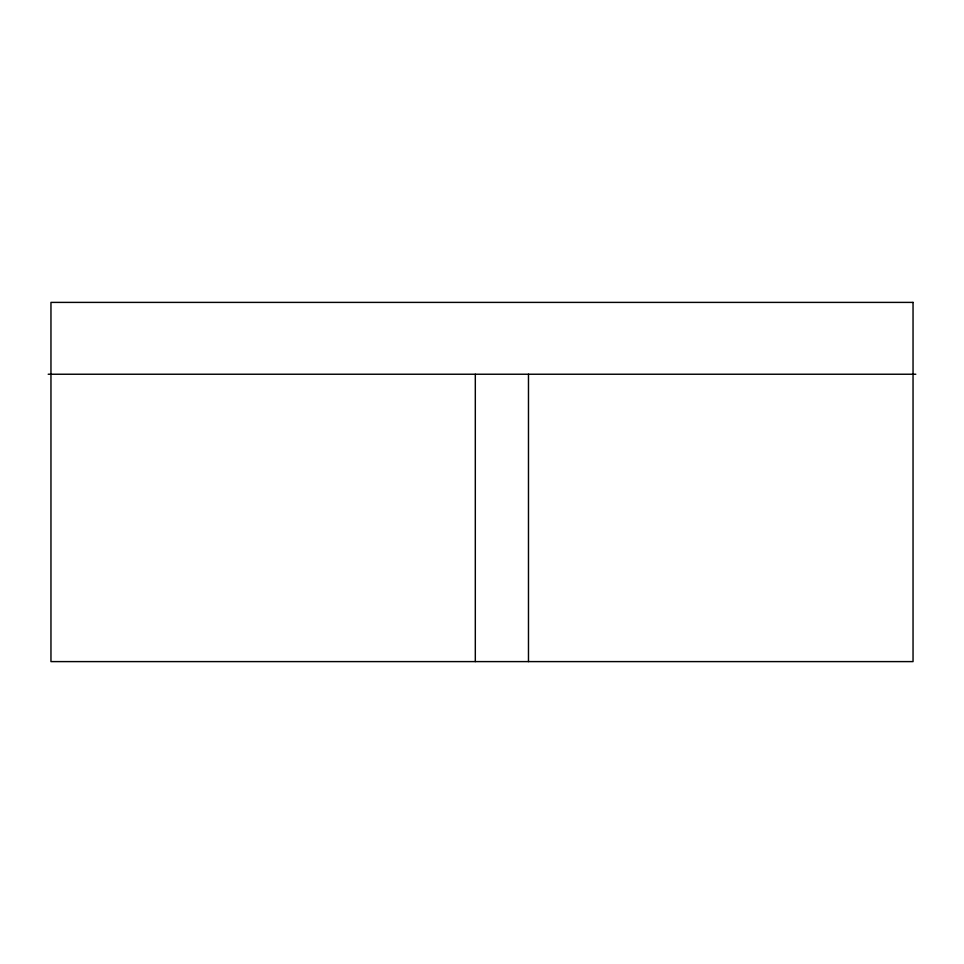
<?xml version="1.0" encoding="UTF-8"?>
<svg xmlns="http://www.w3.org/2000/svg" width="964" height="964" viewBox="0 0 964 964"><rect width="100%" height="100%" fill="white"/><g stroke="black" fill="none" stroke-linecap="round" stroke-linejoin="round"><path stroke-width="1.45" d="M48.2 374.237L915.8 374.237M528.477 374.237L528.477 661.605M475.312 374.237L475.312 661.605M913.041 302.395L50.959 302.395L50.959 661.605L913.041 661.605L913.041 302.395"/></g></svg>
